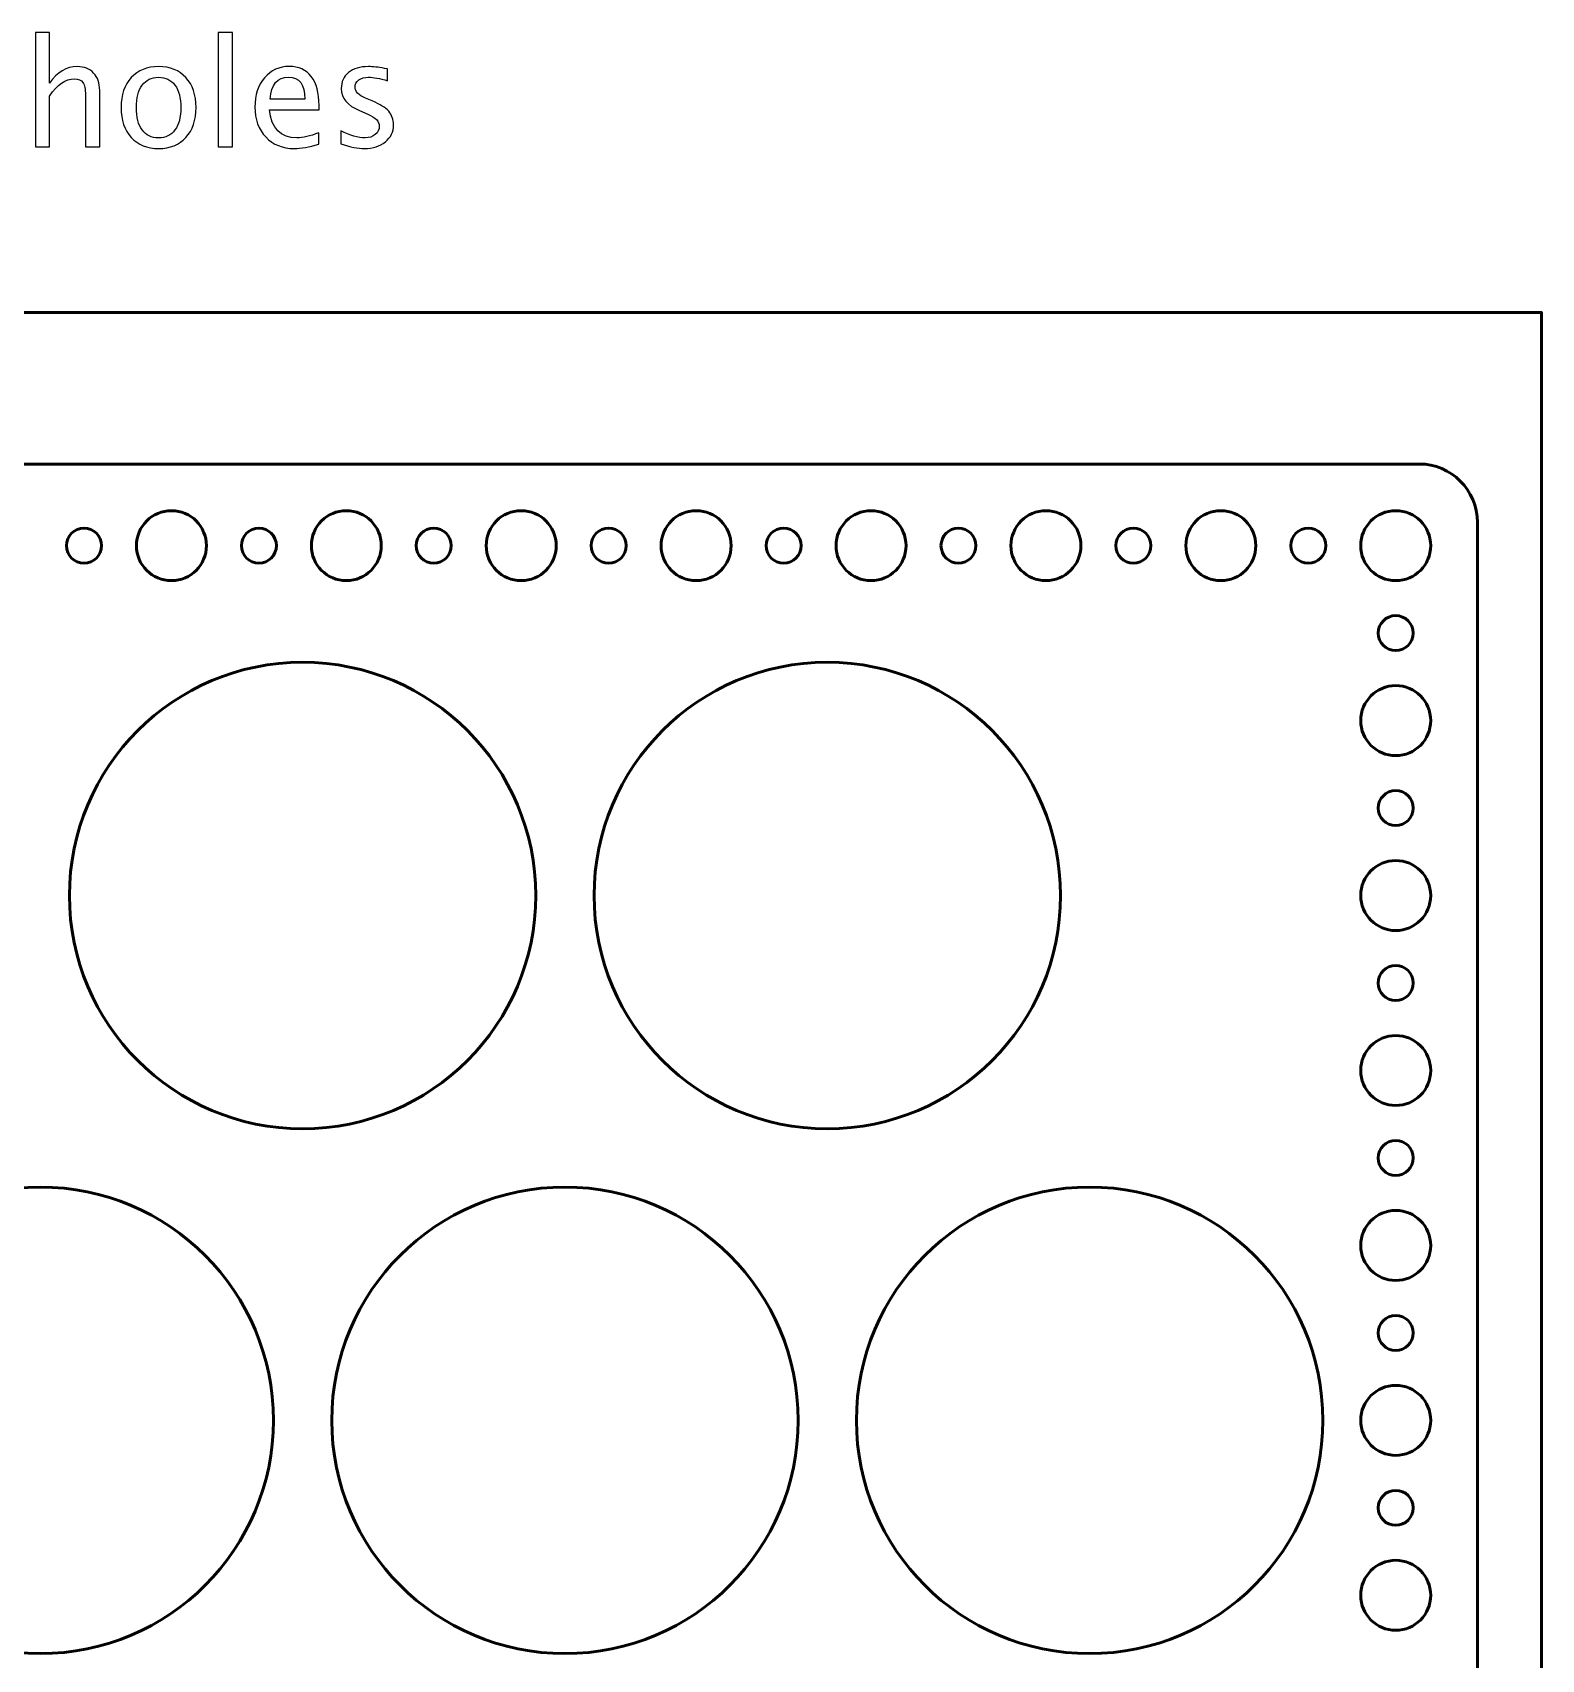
# Model space of a CAD drawing. Header units: centimetres. Extents: x -44 to 44, y -14.8 to 14.1.
# Drawn here: x 31.06 to 44, y -2.8 to 11.15 of the extents above; entities that cross this region are included whole.
import ezdxf

# ---------------------------------------------------------------- set-up
doc = ezdxf.new("R2010")
doc.units = ezdxf.units.CM
doc.header["$MEASUREMENT"] = 0
doc.layers.add('Layer 1', color=7, linetype='Continuous')

msp = doc.modelspace()

# ---------------------------------------------------------------- linework, layer by layer
at = {"layer": 'Layer 1', "color": 4, "lineweight": 53}
msp.add_lwpolyline([(16, -14.75), (44, -14.75), (44, 8.75), (16, 8.75), (16, -14.75)], close=True, dxfattribs=at)
at = {"layer": 'Layer 1', "lineweight": 53}
for centre, major_axis in [((42.75001, 6.74999), (0, 0.30001)), ((42.75, 6), (0, 0.15)), ((33.37505, 3.74995), (0, 2.00005)), ((37.87505, 3.74995), (0, 2.00005)), ((42.75001, 5.24999), (0, 0.30001)), ((42.75, 4.5), (0, 0.15)), ((42.75001, 3.74999), (0, 0.30001)), ((42.75, 3), (0, 0.15)), ((42.75001, 2.24999), (0, 0.30001)), ((42.75, 1.5), (0, 0.15)), ((31.12505, -0.75005), (0, 2.00005)), ((35.62505, -0.75005), (0, 2.00005)), ((40.12505, -0.75005), (0, 2.00005)), ((42.75001, 0.74999), (0, 0.30001)), ((42.75, 0), (0, 0.15)), ((42.75001, -0.75001), (0, 0.30001)), ((42.75, -1.5), (0, 0.15)), ((42.75001, -2.25001), (0, 0.30001))]:
    msp.add_ellipse(centre, major_axis=major_axis, ratio=1, dxfattribs=at)
at = {"layer": 'Layer 1'}
for points, knots in [([(31.08373, 10.17044), (31.08373, 10.17044), (31.08373, 11.14961), (31.08373, 11.14961), (31.08373, 11.14961), (31.08373, 11.14961), (31.20565, 11.14961), (31.20565, 11.14961), (31.20565, 11.14961), (31.20565, 11.14961), (31.20565, 10.71633), (31.20565, 10.71633), (31.20565, 10.71633), (31.27021, 10.81052), (31.34937, 10.85751), (31.44293, 10.85751), (31.44293, 10.85751), (31.50177, 10.85751), (31.54855, 10.8391), (31.58305, 10.80205), (31.58305, 10.80205), (31.61755, 10.76522), (31.63491, 10.71548), (31.63491, 10.65325), (31.63491, 10.65325), (31.63491, 10.65325), (31.63491, 10.17044), (31.63491, 10.17044), (31.63491, 10.17044), (31.63491, 10.17044), (31.51299, 10.17044), (31.51299, 10.17044), (31.51299, 10.17044), (31.51299, 10.17044), (31.51299, 10.61346), (31.51299, 10.61346), (31.51299, 10.61346), (31.51299, 10.66341), (31.50558, 10.69897), (31.49098, 10.72014), (31.49098, 10.72014), (31.47616, 10.74152), (31.45182, 10.7521), (31.41774, 10.7521), (31.41774, 10.7521), (31.34281, 10.7521), (31.27211, 10.70321), (31.20565, 10.60542), (31.20565, 10.60542), (31.20565, 10.60542), (31.20565, 10.17044), (31.20565, 10.17044), (31.20565, 10.17044), (31.20565, 10.17044), (31.08373, 10.17044), (31.08373, 10.17044)], [0, 0, 0, 0, 0.06666667, 0.06666667, 0.06666667, 0.06666667, 0.13333333, 0.13333333, 0.13333333, 0.13333333, 0.2, 0.2, 0.2, 0.2, 0.26666667, 0.26666667, 0.26666667, 0.26666667, 0.33333333, 0.33333333, 0.33333333, 0.33333333, 0.4, 0.4, 0.4, 0.4, 0.46666667, 0.46666667, 0.46666667, 0.46666667, 0.53333333, 0.53333333, 0.53333333, 0.53333333, 0.6, 0.6, 0.6, 0.6, 0.66666667, 0.66666667, 0.66666667, 0.66666667, 0.73333333, 0.73333333, 0.73333333, 0.73333333, 0.8, 0.8, 0.8, 0.8, 0.86666667, 0.86666667, 0.86666667, 0.86666667, 1, 1, 1, 1]), ([(32.65218, 10.17044), (32.65218, 10.17044), (32.65218, 11.14961), (32.65218, 11.14961), (32.65218, 11.14961), (32.65218, 11.14961), (32.7741, 11.14961), (32.7741, 11.14961), (32.7741, 11.14961), (32.7741, 11.14961), (32.7741, 10.17044), (32.7741, 10.17044), (32.7741, 10.17044), (32.7741, 10.17044), (32.65218, 10.17044), (32.65218, 10.17044)], [0, 0, 0, 0, 0.2, 0.2, 0.2, 0.2, 0.4, 0.4, 0.4, 0.4, 0.6, 0.6, 0.6, 0.6, 1, 1, 1, 1]), ([(32.13995, 10.1552), (32.0411, 10.1552), (31.96279, 10.18674), (31.90521, 10.24982), (31.90521, 10.24982), (31.84743, 10.31289), (31.81864, 10.39862), (31.81864, 10.50678), (31.81864, 10.50678), (31.81864, 10.61473), (31.84743, 10.70024), (31.90521, 10.76311), (31.90521, 10.76311), (31.96279, 10.82597), (32.0411, 10.85751), (32.13995, 10.85751), (32.13995, 10.85751), (32.2388, 10.85751), (32.31712, 10.82597), (32.37469, 10.76311), (32.37469, 10.76311), (32.43247, 10.70024), (32.46126, 10.61473), (32.46126, 10.50678), (32.46126, 10.50678), (32.46126, 10.39862), (32.43247, 10.31289), (32.37469, 10.24982), (32.37469, 10.24982), (32.31712, 10.18674), (32.2388, 10.1552), (32.13995, 10.1552)], [0, 0, 0, 0, 0.11111111, 0.11111111, 0.11111111, 0.11111111, 0.22222222, 0.22222222, 0.22222222, 0.22222222, 0.33333333, 0.33333333, 0.33333333, 0.33333333, 0.44444444, 0.44444444, 0.44444444, 0.44444444, 0.55555556, 0.55555556, 0.55555556, 0.55555556, 0.66666667, 0.66666667, 0.66666667, 0.66666667, 0.77777778, 0.77777778, 0.77777778, 0.77777778, 1, 1, 1, 1]), ([(32.13974, 10.24664), (32.20006, 10.24664), (32.24705, 10.26929), (32.2805, 10.3148), (32.2805, 10.3148), (32.31373, 10.36009), (32.33045, 10.42423), (32.33045, 10.50678), (32.33045, 10.50678), (32.33045, 10.58912), (32.31373, 10.65304), (32.2805, 10.69834), (32.2805, 10.69834), (32.24705, 10.74342), (32.20006, 10.76607), (32.13974, 10.76607), (32.13974, 10.76607), (32.0792, 10.76607), (32.03221, 10.74342), (31.99919, 10.69834), (31.99919, 10.69834), (31.96596, 10.65304), (31.94945, 10.58912), (31.94945, 10.50678), (31.94945, 10.50678), (31.94945, 10.42423), (31.96596, 10.36009), (31.99919, 10.3148), (31.99919, 10.3148), (32.03221, 10.26929), (32.0792, 10.24664), (32.13974, 10.24664)], [0, 0, 0, 0, 0.11111111, 0.11111111, 0.11111111, 0.11111111, 0.22222222, 0.22222222, 0.22222222, 0.22222222, 0.33333333, 0.33333333, 0.33333333, 0.33333333, 0.44444444, 0.44444444, 0.44444444, 0.44444444, 0.55555556, 0.55555556, 0.55555556, 0.55555556, 0.66666667, 0.66666667, 0.66666667, 0.66666667, 0.77777778, 0.77777778, 0.77777778, 0.77777778, 1, 1, 1, 1]), ([(33.51324, 10.19203), (33.43133, 10.16748), (33.36126, 10.1552), (33.30284, 10.1552), (33.30284, 10.1552), (33.20315, 10.1552), (33.12208, 10.18822), (33.05964, 10.25405), (33.05964, 10.25405), (32.9972, 10.31988), (32.96587, 10.40518), (32.96587, 10.51017), (32.96587, 10.51017), (32.96587, 10.61198), (32.99339, 10.69559), (33.04863, 10.76099), (33.04863, 10.76099), (33.10388, 10.82618), (33.17457, 10.85878), (33.26072, 10.85878), (33.26072, 10.85878), (33.34221, 10.85878), (33.40529, 10.82978), (33.44974, 10.77179), (33.44974, 10.77179), (33.49419, 10.71379), (33.51642, 10.63166), (33.51642, 10.52519), (33.51642, 10.52519), (33.51642, 10.52519), (33.51578, 10.48794), (33.51578, 10.48794), (33.51578, 10.48794), (33.51578, 10.48794), (33.09033, 10.48794), (33.09033, 10.48794), (33.09033, 10.48794), (33.10811, 10.32707), (33.18664, 10.24664), (33.3257, 10.24664), (33.3257, 10.24664), (33.37672, 10.24664), (33.43916, 10.26103), (33.51324, 10.28982), (33.51324, 10.28982), (33.51324, 10.28982), (33.51324, 10.19203), (33.51324, 10.19203)], [0, 0, 0, 0, 0.07692308, 0.07692308, 0.07692308, 0.07692308, 0.15384615, 0.15384615, 0.15384615, 0.15384615, 0.23076923, 0.23076923, 0.23076923, 0.23076923, 0.30769231, 0.30769231, 0.30769231, 0.30769231, 0.38461538, 0.38461538, 0.38461538, 0.38461538, 0.46153846, 0.46153846, 0.46153846, 0.46153846, 0.53846154, 0.53846154, 0.53846154, 0.53846154, 0.61538462, 0.61538462, 0.61538462, 0.61538462, 0.69230769, 0.69230769, 0.69230769, 0.69230769, 0.76923077, 0.76923077, 0.76923077, 0.76923077, 0.84615385, 0.84615385, 0.84615385, 0.84615385, 1, 1, 1, 1]), ([(33.09668, 10.57938), (33.09668, 10.57938), (33.39386, 10.57938), (33.39386, 10.57938), (33.39386, 10.57938), (33.39386, 10.70469), (33.34708, 10.76734), (33.25374, 10.76734), (33.25374, 10.76734), (33.15976, 10.76734), (33.10748, 10.70469), (33.09668, 10.57938)], [0, 0, 0, 0, 0.25, 0.25, 0.25, 0.25, 0.5, 0.5, 0.5, 0.5, 1, 1, 1, 1]), ([(33.70268, 10.19457), (33.70268, 10.19457), (33.70268, 10.30633), (33.70268, 10.30633), (33.70268, 10.30633), (33.78248, 10.26654), (33.85169, 10.24664), (33.91075, 10.24664), (33.91075, 10.24664), (33.94589, 10.24664), (33.9751, 10.25617), (33.99817, 10.27522), (33.99817, 10.27522), (34.02124, 10.29405), (34.03288, 10.31776), (34.03288, 10.34634), (34.03288, 10.34634), (34.03288, 10.38803), (34.0005, 10.42254), (33.93573, 10.44984), (33.93573, 10.44984), (33.93573, 10.44984), (33.86439, 10.48011), (33.86439, 10.48011), (33.86439, 10.48011), (33.7592, 10.52371), (33.70649, 10.58679), (33.70649, 10.6687), (33.70649, 10.6687), (33.70649, 10.72734), (33.72723, 10.77348), (33.76872, 10.80713), (33.76872, 10.80713), (33.81021, 10.84079), (33.86715, 10.85751), (33.93932, 10.85751), (33.93932, 10.85751), (33.97679, 10.85751), (34.02336, 10.85243), (34.0786, 10.84206), (34.0786, 10.84206), (34.0786, 10.84206), (34.104, 10.83719), (34.104, 10.83719), (34.104, 10.83719), (34.104, 10.83719), (34.104, 10.73559), (34.104, 10.73559), (34.104, 10.73559), (34.03606, 10.75591), (33.98187, 10.76607), (33.94144, 10.76607), (33.94144, 10.76607), (33.90588, 10.76607), (33.87773, 10.75824), (33.85635, 10.74279), (33.85635, 10.74279), (33.83518, 10.72734), (33.8246, 10.70659), (33.8246, 10.68056), (33.8246, 10.68056), (33.8246, 10.64394), (33.85423, 10.61282), (33.91371, 10.58764), (33.91371, 10.58764), (33.91371, 10.58764), (33.97234, 10.56287), (33.97234, 10.56287), (33.97234, 10.56287), (34.03881, 10.53493), (34.0858, 10.5053), (34.11331, 10.47418), (34.11331, 10.47418), (34.14104, 10.44307), (34.1548, 10.40412), (34.1548, 10.35755), (34.1548, 10.35755), (34.1548, 10.2985), (34.13152, 10.25003), (34.08474, 10.21214), (34.08474, 10.21214), (34.03817, 10.17425), (33.97848, 10.1552), (33.90588, 10.1552), (33.90588, 10.1552), (33.85, 10.1552), (33.78248, 10.16832), (33.70268, 10.19457)], [0, 0, 0, 0, 0.04347826, 0.04347826, 0.04347826, 0.04347826, 0.08695652, 0.08695652, 0.08695652, 0.08695652, 0.13043478, 0.13043478, 0.13043478, 0.13043478, 0.17391304, 0.17391304, 0.17391304, 0.17391304, 0.2173913, 0.2173913, 0.2173913, 0.2173913, 0.26086957, 0.26086957, 0.26086957, 0.26086957, 0.30434783, 0.30434783, 0.30434783, 0.30434783, 0.34782609, 0.34782609, 0.34782609, 0.34782609, 0.39130435, 0.39130435, 0.39130435, 0.39130435, 0.43478261, 0.43478261, 0.43478261, 0.43478261, 0.47826087, 0.47826087, 0.47826087, 0.47826087, 0.52173913, 0.52173913, 0.52173913, 0.52173913, 0.56521739, 0.56521739, 0.56521739, 0.56521739, 0.60869565, 0.60869565, 0.60869565, 0.60869565, 0.65217391, 0.65217391, 0.65217391, 0.65217391, 0.69565217, 0.69565217, 0.69565217, 0.69565217, 0.73913043, 0.73913043, 0.73913043, 0.73913043, 0.7826087, 0.7826087, 0.7826087, 0.7826087, 0.82608696, 0.82608696, 0.82608696, 0.82608696, 0.86956522, 0.86956522, 0.86956522, 0.86956522, 0.91304348, 0.91304348, 0.91304348, 0.91304348, 1, 1, 1, 1])]:
    msp.add_open_spline(points, degree=3, knots=knots, dxfattribs=at)
at = {"layer": 'Layer 1', "lineweight": 53}
for points, knots in [([(16.55, -12.95), (16.55, -12.95), (16.55, 6.95), (16.55, 6.95), (16.55, 6.95), (16.55, 7.22614), (16.77386, 7.45), (17.05, 7.45), (17.05, 7.45), (17.05, 7.45), (42.95, 7.45), (42.95, 7.45), (42.95, 7.45), (43.22614, 7.45), (43.45, 7.22614), (43.45, 6.95), (43.45, 6.95), (43.45, 6.95), (43.45, -12.95), (43.45, -12.95), (43.45, -12.95), (43.45, -13.22614), (43.22614, -13.45), (42.95, -13.45), (42.95, -13.45), (42.95, -13.45), (17.05, -13.45), (17.05, -13.45), (17.05, -13.45), (16.77386, -13.45), (16.55, -13.22614), (16.55, -12.95)], [0, 0, 0, 0, 0.11111111, 0.11111111, 0.11111111, 0.11111111, 0.22222222, 0.22222222, 0.22222222, 0.22222222, 0.33333333, 0.33333333, 0.33333333, 0.33333333, 0.44444444, 0.44444444, 0.44444444, 0.44444444, 0.55555556, 0.55555556, 0.55555556, 0.55555556, 0.66666667, 0.66666667, 0.66666667, 0.66666667, 0.77777778, 0.77777778, 0.77777778, 0.77777778, 1, 1, 1, 1]), ([(31.95, 6.75), (31.95, 6.91569), (32.08431, 7.05), (32.25, 7.05), (32.25, 7.05), (32.41569, 7.05), (32.55, 6.91569), (32.55, 6.75), (32.55, 6.75), (32.55, 6.58431), (32.41569, 6.45), (32.25, 6.45), (32.25, 6.45), (32.08431, 6.45), (31.95, 6.58431), (31.95, 6.75)], [0, 0, 0, 0, 0.2, 0.2, 0.2, 0.2, 0.4, 0.4, 0.4, 0.4, 0.6, 0.6, 0.6, 0.6, 1, 1, 1, 1]), ([(33.45, 6.75), (33.45, 6.91569), (33.58431, 7.05), (33.75, 7.05), (33.75, 7.05), (33.91569, 7.05), (34.05, 6.91569), (34.05, 6.75), (34.05, 6.75), (34.05, 6.58431), (33.91569, 6.45), (33.75, 6.45), (33.75, 6.45), (33.58431, 6.45), (33.45, 6.58431), (33.45, 6.75)], [0, 0, 0, 0, 0.2, 0.2, 0.2, 0.2, 0.4, 0.4, 0.4, 0.4, 0.6, 0.6, 0.6, 0.6, 1, 1, 1, 1]), ([(34.95, 6.75), (34.95, 6.91569), (35.08431, 7.05), (35.25, 7.05), (35.25, 7.05), (35.41569, 7.05), (35.55, 6.91569), (35.55, 6.75), (35.55, 6.75), (35.55, 6.58431), (35.41569, 6.45), (35.25, 6.45), (35.25, 6.45), (35.08431, 6.45), (34.95, 6.58431), (34.95, 6.75)], [0, 0, 0, 0, 0.2, 0.2, 0.2, 0.2, 0.4, 0.4, 0.4, 0.4, 0.6, 0.6, 0.6, 0.6, 1, 1, 1, 1]), ([(36.45, 6.75), (36.45, 6.91569), (36.58431, 7.05), (36.75, 7.05), (36.75, 7.05), (36.91569, 7.05), (37.05, 6.91569), (37.05, 6.75), (37.05, 6.75), (37.05, 6.58431), (36.91569, 6.45), (36.75, 6.45), (36.75, 6.45), (36.58431, 6.45), (36.45, 6.58431), (36.45, 6.75)], [0, 0, 0, 0, 0.2, 0.2, 0.2, 0.2, 0.4, 0.4, 0.4, 0.4, 0.6, 0.6, 0.6, 0.6, 1, 1, 1, 1]), ([(37.95, 6.75), (37.95, 6.91569), (38.08431, 7.05), (38.25, 7.05), (38.25, 7.05), (38.41569, 7.05), (38.55, 6.91569), (38.55, 6.75), (38.55, 6.75), (38.55, 6.58431), (38.41569, 6.45), (38.25, 6.45), (38.25, 6.45), (38.08431, 6.45), (37.95, 6.58431), (37.95, 6.75)], [0, 0, 0, 0, 0.2, 0.2, 0.2, 0.2, 0.4, 0.4, 0.4, 0.4, 0.6, 0.6, 0.6, 0.6, 1, 1, 1, 1]), ([(39.45, 6.75), (39.45, 6.91569), (39.58431, 7.05), (39.75, 7.05), (39.75, 7.05), (39.91569, 7.05), (40.05, 6.91569), (40.05, 6.75), (40.05, 6.75), (40.05, 6.58431), (39.91569, 6.45), (39.75, 6.45), (39.75, 6.45), (39.58431, 6.45), (39.45, 6.58431), (39.45, 6.75)], [0, 0, 0, 0, 0.2, 0.2, 0.2, 0.2, 0.4, 0.4, 0.4, 0.4, 0.6, 0.6, 0.6, 0.6, 1, 1, 1, 1]), ([(40.95, 6.75), (40.95, 6.91569), (41.08431, 7.05), (41.25, 7.05), (41.25, 7.05), (41.41569, 7.05), (41.55, 6.91569), (41.55, 6.75), (41.55, 6.75), (41.55, 6.58431), (41.41569, 6.45), (41.25, 6.45), (41.25, 6.45), (41.08431, 6.45), (40.95, 6.58431), (40.95, 6.75)], [0, 0, 0, 0, 0.2, 0.2, 0.2, 0.2, 0.4, 0.4, 0.4, 0.4, 0.6, 0.6, 0.6, 0.6, 1, 1, 1, 1]), ([(31.35, 6.75), (31.35, 6.83284), (31.41716, 6.9), (31.5, 6.9), (31.5, 6.9), (31.58284, 6.9), (31.65, 6.83284), (31.65, 6.75), (31.65, 6.75), (31.65, 6.66716), (31.58284, 6.6), (31.5, 6.6), (31.5, 6.6), (31.41716, 6.6), (31.35, 6.66716), (31.35, 6.75)], [0, 0, 0, 0, 0.2, 0.2, 0.2, 0.2, 0.4, 0.4, 0.4, 0.4, 0.6, 0.6, 0.6, 0.6, 1, 1, 1, 1]), ([(32.85, 6.75), (32.85, 6.83284), (32.91716, 6.9), (33, 6.9), (33, 6.9), (33.08284, 6.9), (33.15, 6.83284), (33.15, 6.75), (33.15, 6.75), (33.15, 6.66716), (33.08284, 6.6), (33, 6.6), (33, 6.6), (32.91716, 6.6), (32.85, 6.66716), (32.85, 6.75)], [0, 0, 0, 0, 0.2, 0.2, 0.2, 0.2, 0.4, 0.4, 0.4, 0.4, 0.6, 0.6, 0.6, 0.6, 1, 1, 1, 1]), ([(34.35, 6.75), (34.35, 6.83284), (34.41716, 6.9), (34.5, 6.9), (34.5, 6.9), (34.58284, 6.9), (34.65, 6.83284), (34.65, 6.75), (34.65, 6.75), (34.65, 6.66716), (34.58284, 6.6), (34.5, 6.6), (34.5, 6.6), (34.41716, 6.6), (34.35, 6.66716), (34.35, 6.75)], [0, 0, 0, 0, 0.2, 0.2, 0.2, 0.2, 0.4, 0.4, 0.4, 0.4, 0.6, 0.6, 0.6, 0.6, 1, 1, 1, 1]), ([(35.85, 6.75), (35.85, 6.83284), (35.91716, 6.9), (36, 6.9), (36, 6.9), (36.08284, 6.9), (36.15, 6.83284), (36.15, 6.75), (36.15, 6.75), (36.15, 6.66716), (36.08284, 6.6), (36, 6.6), (36, 6.6), (35.91716, 6.6), (35.85, 6.66716), (35.85, 6.75)], [0, 0, 0, 0, 0.2, 0.2, 0.2, 0.2, 0.4, 0.4, 0.4, 0.4, 0.6, 0.6, 0.6, 0.6, 1, 1, 1, 1]), ([(37.35, 6.75), (37.35, 6.83284), (37.41716, 6.9), (37.5, 6.9), (37.5, 6.9), (37.58284, 6.9), (37.65, 6.83284), (37.65, 6.75), (37.65, 6.75), (37.65, 6.66716), (37.58284, 6.6), (37.5, 6.6), (37.5, 6.6), (37.41716, 6.6), (37.35, 6.66716), (37.35, 6.75)], [0, 0, 0, 0, 0.2, 0.2, 0.2, 0.2, 0.4, 0.4, 0.4, 0.4, 0.6, 0.6, 0.6, 0.6, 1, 1, 1, 1]), ([(38.85, 6.75), (38.85, 6.83284), (38.91716, 6.9), (39, 6.9), (39, 6.9), (39.08284, 6.9), (39.15, 6.83284), (39.15, 6.75), (39.15, 6.75), (39.15, 6.66716), (39.08284, 6.6), (39, 6.6), (39, 6.6), (38.91716, 6.6), (38.85, 6.66716), (38.85, 6.75)], [0, 0, 0, 0, 0.2, 0.2, 0.2, 0.2, 0.4, 0.4, 0.4, 0.4, 0.6, 0.6, 0.6, 0.6, 1, 1, 1, 1]), ([(40.35, 6.75), (40.35, 6.83284), (40.41716, 6.9), (40.5, 6.9), (40.5, 6.9), (40.58284, 6.9), (40.65, 6.83284), (40.65, 6.75), (40.65, 6.75), (40.65, 6.66716), (40.58284, 6.6), (40.5, 6.6), (40.5, 6.6), (40.41716, 6.6), (40.35, 6.66716), (40.35, 6.75)], [0, 0, 0, 0, 0.2, 0.2, 0.2, 0.2, 0.4, 0.4, 0.4, 0.4, 0.6, 0.6, 0.6, 0.6, 1, 1, 1, 1]), ([(41.85, 6.75), (41.85, 6.83284), (41.91716, 6.9), (42, 6.9), (42, 6.9), (42.08284, 6.9), (42.15, 6.83284), (42.15, 6.75), (42.15, 6.75), (42.15, 6.66716), (42.08284, 6.6), (42, 6.6), (42, 6.6), (41.91716, 6.6), (41.85, 6.66716), (41.85, 6.75)], [0, 0, 0, 0, 0.2, 0.2, 0.2, 0.2, 0.4, 0.4, 0.4, 0.4, 0.6, 0.6, 0.6, 0.6, 1, 1, 1, 1])]:
    msp.add_open_spline(points, degree=3, knots=knots, dxfattribs=at)

doc.saveas('drawing.dxf')
